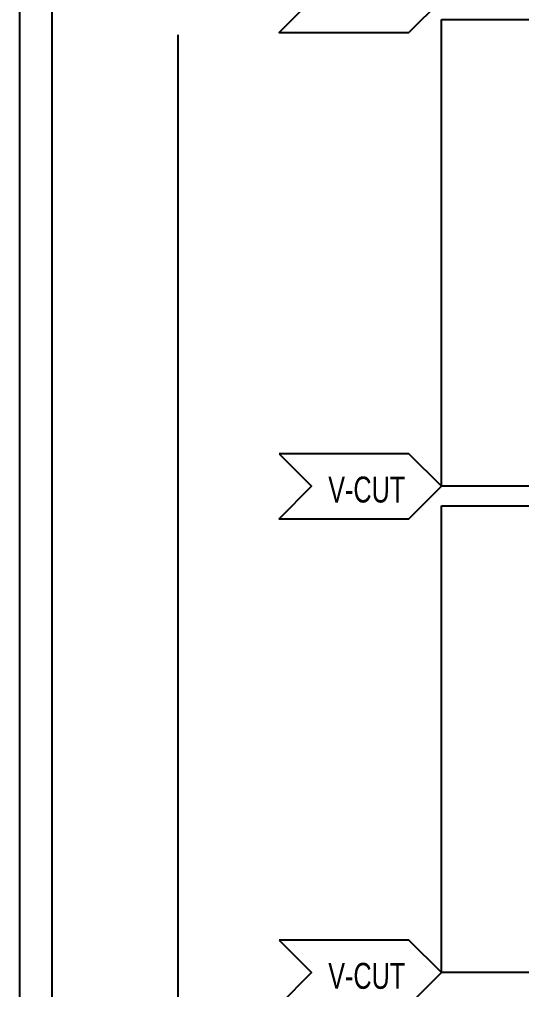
# Model space of a CAD drawing. Extents: x -65 to 700, y -155 to 755.
# Drawn here: x -65 to 12.4, y 72.4 to 222 of the extents above; entities that cross this region are included whole.
import ezdxf
from ezdxf.enums import TextEntityAlignment as Align

# ---------------------------------------------------------------- set-up
doc = ezdxf.new("R2010")
doc.units = 0
for name, color, linetype in [('BOARD_GEOMETRY_DIMENSION', 212, 'CONTINUOUS'), ('BOARD_GEOMETRY_OUTLINE', 254, 'CONTINUOUS'), ('DRAWING_FORMAT_OUTLINE', 85, 'CONTINUOUS')]:
    doc.layers.add(name, color=color, linetype=linetype)

msp = doc.modelspace()

# ---------------------------------------------------------------- linework, layer by layer
at = {"layer": 'BOARD_GEOMETRY_DIMENSION'}
msp.add_lwpolyline([(-40.6, 219.65), (-40.6, 0)], dxfattribs=at)
at = {"layer": 'BOARD_GEOMETRY_OUTLINE'}
for points in [[(-25, 230), (-20, 225), (-25, 220), (-5, 220), (0, 225), (-5, 230)], [(-25, 155), (-20, 150), (-25, 145), (-5, 145), (0, 150), (-5, 155)], [(-25, 80), (-20, 75), (-25, 70), (-5, 70), (0, 75), (-5, 80)]]:
    msp.add_lwpolyline(points, close=True, dxfattribs=at)
for points in [[(0, 222), (272.5, 222), (272.5, 185.455, 0.410035), (273, 184.955), (279.75, 184.955), (280, 184.705), (280, 166.725), (279.75, 166.475), (273, 166.475, 0.006409), (272.9875, 166.4752, 0.414214), (272.4998, 165.9875, 0.006409), (272.5, 165.975), (272.5, 150), (0, 150)], [(0, 147), (322.5, 147), (322.5, 110.455, 0.410035), (323, 109.955), (329.75, 109.955), (330, 109.705), (330, 91.725), (329.75, 91.475), (323, 91.475, 0.006409), (322.9875, 91.4752, 0.414214), (322.4998, 90.9875, 0.006409), (322.5, 90.975), (322.5, 75), (0, 75)]]:
    msp.add_lwpolyline(points, format="xyb", close=True, dxfattribs=at)
at = {"layer": 'DRAWING_FORMAT_OUTLINE'}
for points in [[(-65, -155), (700, -155), (700, 755), (-65, 755)], [(-60, -150), (695, -150), (695, 750), (-60, 750)]]:
    msp.add_lwpolyline(points, close=True, dxfattribs=at)

# ---------------------------------------------------------------- texts
at = {"layer": 'BOARD_GEOMETRY_OUTLINE', "width": 0.725}
for p in [(-11.5, 147.5), (-11.5, 72.5)]:
    msp.add_text('V-CUT', height=4, dxfattribs=at).set_placement(p, align=Align.CENTER)

doc.saveas('drawing.dxf')
